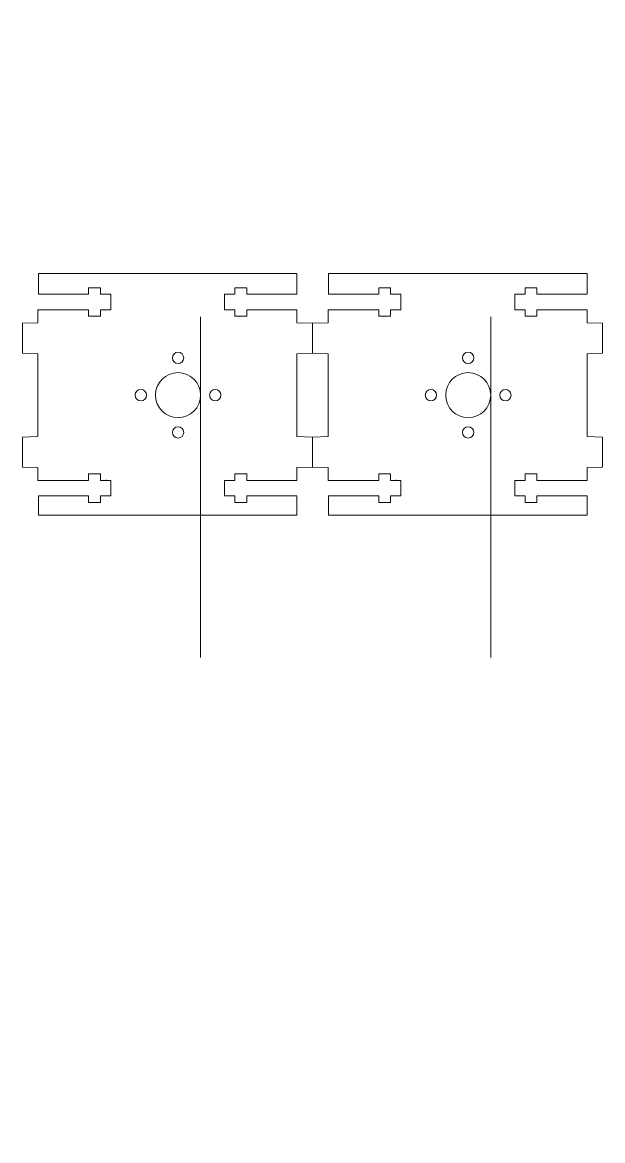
# Model space of a CAD drawing. Header units: millimetres. Extents: x -199 to 58, y -249 to 130.
# Drawn here: x -198.8 to -86.6, y -249.1 to -32.9 of the extents above; entities that cross this region are included whole.
import ezdxf

# ---------------------------------------------------------------- set-up
doc = ezdxf.new("R2010")
doc.units = ezdxf.units.MM
doc.header["$MEASUREMENT"] = 0
doc.layers.add('Layer 1', color=7, linetype='Continuous')

msp = doc.modelspace()

# ---------------------------------------------------------------- linework, layer by layer
at = {"layer": 'Layer 1', "color": 1, "lineweight": 9}
for points, knots in [([(-164.3658, -104.9417), (-164.3658, -102.5393), (-166.3133, -100.5917), (-168.7158, -100.5917), (-168.7158, -100.5917), (-171.1182, -100.5917), (-173.0658, -102.5393), (-173.0658, -104.9417), (-173.0658, -104.9417), (-173.0658, -107.3442), (-171.1182, -109.2917), (-168.7158, -109.2917), (-168.7158, -109.2917), (-166.3134, -109.2917), (-164.3658, -107.3442), (-164.3658, -104.9418), (-164.3658, -32.8698), (-164.3658, -249.0857), (-164.3658, -104.9417)], [0, 0, 0, 0, 0.2, 0.2, 0.2, 0.2, 0.4, 0.4, 0.4, 0.4, 0.6, 0.6, 0.6, 0.6, 1, 1, 1, 1.0001, 1.0001, 1.0001, 1.0001]), ([(-108.2654, -104.9417), (-108.2654, -102.5393), (-110.2129, -100.5917), (-112.6154, -100.5917), (-112.6154, -100.5917), (-115.0178, -100.5917), (-116.9654, -102.5393), (-116.9654, -104.9417), (-116.9654, -104.9417), (-116.9654, -107.3442), (-115.0178, -109.2917), (-112.6154, -109.2917), (-112.6154, -109.2917), (-110.213, -109.2917), (-108.2654, -107.3442), (-108.2654, -104.9418), (-108.2654, -32.8698), (-108.2654, -249.0857), (-108.2654, -104.9417)], [0, 0, 0, 0, 0.2, 0.2, 0.2, 0.2, 0.4, 0.4, 0.4, 0.4, 0.6, 0.6, 0.6, 0.6, 1, 1, 1, 1.0001, 1.0001, 1.0001, 1.0001]), ([(-167.6158, -97.7417), (-167.6158, -97.1342), (-168.1083, -96.6417), (-168.7158, -96.6417), (-168.7158, -96.6417), (-169.3233, -96.6417), (-169.8158, -97.1342), (-169.8158, -97.7417), (-169.8158, -97.7417), (-169.8158, -98.3492), (-169.3233, -98.8417), (-168.7158, -98.8417), (-168.7158, -98.8417), (-168.1083, -98.8417), (-167.6158, -98.3493), (-167.6158, -97.7417)], [0, 0, 0, 0, 0.2, 0.2, 0.2, 0.2, 0.4, 0.4, 0.4, 0.4, 0.6, 0.6, 0.6, 0.6, 1, 1, 1, 1]), ([(-111.5154, -97.7417), (-111.5154, -97.1342), (-112.0079, -96.6417), (-112.6154, -96.6417), (-112.6154, -96.6417), (-113.2229, -96.6417), (-113.7154, -97.1342), (-113.7154, -97.7417), (-113.7154, -97.7417), (-113.7154, -98.3492), (-113.2229, -98.8417), (-112.6154, -98.8417), (-112.6154, -98.8417), (-112.0079, -98.8417), (-111.5154, -98.3493), (-111.5154, -97.7417)], [0, 0, 0, 0, 0.2, 0.2, 0.2, 0.2, 0.4, 0.4, 0.4, 0.4, 0.6, 0.6, 0.6, 0.6, 1, 1, 1, 1]), ([(-174.8158, -104.9417), (-174.8158, -104.3342), (-175.3083, -103.8417), (-175.9158, -103.8417), (-175.9158, -103.8417), (-176.5233, -103.8417), (-177.0158, -104.3342), (-177.0158, -104.9417), (-177.0158, -104.9417), (-177.0158, -105.5492), (-176.5233, -106.0417), (-175.9158, -106.0417), (-175.9158, -106.0417), (-175.3083, -106.0417), (-174.8158, -105.5493), (-174.8158, -104.9417)], [0, 0, 0, 0, 0.2, 0.2, 0.2, 0.2, 0.4, 0.4, 0.4, 0.4, 0.6, 0.6, 0.6, 0.6, 1, 1, 1, 1]), ([(-160.4158, -104.9417), (-160.4158, -104.3342), (-160.9083, -103.8417), (-161.5158, -103.8417), (-161.5158, -103.8417), (-162.1233, -103.8417), (-162.6158, -104.3342), (-162.6158, -104.9417), (-162.6158, -104.9417), (-162.6158, -105.5492), (-162.1233, -106.0417), (-161.5158, -106.0417), (-161.5158, -106.0417), (-160.9083, -106.0417), (-160.4158, -105.5493), (-160.4158, -104.9417)], [0, 0, 0, 0, 0.2, 0.2, 0.2, 0.2, 0.4, 0.4, 0.4, 0.4, 0.6, 0.6, 0.6, 0.6, 1, 1, 1, 1]), ([(-118.7154, -104.9417), (-118.7154, -104.3342), (-119.2079, -103.8417), (-119.8154, -103.8417), (-119.8154, -103.8417), (-120.4229, -103.8417), (-120.9154, -104.3342), (-120.9154, -104.9417), (-120.9154, -104.9417), (-120.9154, -105.5492), (-120.4229, -106.0417), (-119.8154, -106.0417), (-119.8154, -106.0417), (-119.2079, -106.0417), (-118.7154, -105.5493), (-118.7154, -104.9417)], [0, 0, 0, 0, 0.2, 0.2, 0.2, 0.2, 0.4, 0.4, 0.4, 0.4, 0.6, 0.6, 0.6, 0.6, 1, 1, 1, 1]), ([(-104.3154, -104.9417), (-104.3154, -104.3342), (-104.8079, -103.8417), (-105.4154, -103.8417), (-105.4154, -103.8417), (-106.0229, -103.8417), (-106.5154, -104.3342), (-106.5154, -104.9417), (-106.5154, -104.9417), (-106.5154, -105.5492), (-106.0229, -106.0417), (-105.4154, -106.0417), (-105.4154, -106.0417), (-104.8079, -106.0417), (-104.3154, -105.5493), (-104.3154, -104.9417)], [0, 0, 0, 0, 0.2, 0.2, 0.2, 0.2, 0.4, 0.4, 0.4, 0.4, 0.6, 0.6, 0.6, 0.6, 1, 1, 1, 1]), ([(-167.6158, -112.1417), (-167.6158, -111.5342), (-168.1083, -111.0417), (-168.7158, -111.0417), (-168.7158, -111.0417), (-169.3233, -111.0417), (-169.8158, -111.5342), (-169.8158, -112.1417), (-169.8158, -112.1417), (-169.8158, -112.7492), (-169.3233, -113.2417), (-168.7158, -113.2417), (-168.7158, -113.2417), (-168.1083, -113.2417), (-167.6158, -112.7493), (-167.6158, -112.1417)], [0, 0, 0, 0, 0.2, 0.2, 0.2, 0.2, 0.4, 0.4, 0.4, 0.4, 0.6, 0.6, 0.6, 0.6, 1, 1, 1, 1]), ([(-111.5154, -112.1417), (-111.5154, -111.5342), (-112.0079, -111.0417), (-112.6154, -111.0417), (-112.6154, -111.0417), (-113.2229, -111.0417), (-113.7154, -111.5342), (-113.7154, -112.1417), (-113.7154, -112.1417), (-113.7154, -112.7492), (-113.2229, -113.2417), (-112.6154, -113.2417), (-112.6154, -113.2417), (-112.0079, -113.2417), (-111.5154, -112.7493), (-111.5154, -112.1417)], [0, 0, 0, 0, 0.2, 0.2, 0.2, 0.2, 0.4, 0.4, 0.4, 0.4, 0.6, 0.6, 0.6, 0.6, 1, 1, 1, 1])]:
    msp.add_open_spline(points, degree=3, knots=knots, dxfattribs=at)
for points in [[(-195.7158, -85.4417), (-195.7158, -85.4417), (-195.7158, -81.4554), (-195.7158, -81.4554)], [(-195.7158, -81.4554), (-195.7158, -81.4554), (-145.7158, -81.4554), (-145.7158, -81.4554)], [(-145.7158, -81.4554), (-145.7158, -81.4554), (-145.7158, -85.4417), (-145.7158, -85.4417)], [(-139.6154, -85.4417), (-139.6154, -85.4417), (-139.6154, -81.4554), (-139.6154, -81.4554)], [(-139.6154, -81.4554), (-139.6154, -81.4554), (-89.6154, -81.4554), (-89.6154, -81.4554)], [(-89.6154, -81.4554), (-89.6154, -81.4554), (-89.6154, -85.4417), (-89.6154, -85.4417)], [(-186.0158, -84.1917), (-186.0158, -84.1917), (-186.0158, -85.4417), (-186.0158, -85.4417)], [(-183.7158, -84.1917), (-183.7158, -84.1917), (-186.0158, -84.1917), (-186.0158, -84.1917)], [(-183.7158, -85.4417), (-183.7158, -85.4417), (-183.7158, -84.1917), (-183.7158, -84.1917)], [(-157.7158, -84.1917), (-157.7158, -84.1917), (-155.4158, -84.1917), (-155.4158, -84.1917)], [(-157.7158, -85.4417), (-157.7158, -85.4417), (-157.7158, -84.1917), (-157.7158, -84.1917)], [(-155.4158, -84.1917), (-155.4158, -84.1917), (-155.4158, -85.4417), (-155.4158, -85.4417)], [(-129.9154, -84.1917), (-129.9154, -84.1917), (-129.9154, -85.4417), (-129.9154, -85.4417)], [(-127.6154, -84.1917), (-127.6154, -84.1917), (-129.9154, -84.1917), (-129.9154, -84.1917)], [(-127.6154, -85.4417), (-127.6154, -85.4417), (-127.6154, -84.1917), (-127.6154, -84.1917)], [(-101.6154, -84.1917), (-101.6154, -84.1917), (-99.3154, -84.1917), (-99.3154, -84.1917)], [(-101.6154, -85.4417), (-101.6154, -85.4417), (-101.6154, -84.1917), (-101.6154, -84.1917)], [(-99.3154, -84.1917), (-99.3154, -84.1917), (-99.3154, -85.4417), (-99.3154, -85.4417)], [(-195.7158, -85.4417), (-195.7158, -85.4417), (-186.0158, -85.4417), (-186.0158, -85.4417)], [(-183.7158, -85.4417), (-183.7158, -85.4417), (-181.7158, -85.4417), (-181.7158, -85.4417)], [(-181.7158, -85.4417), (-181.7158, -85.4417), (-181.7158, -88.4417), (-181.7158, -88.4417)], [(-159.7158, -85.4417), (-159.7158, -85.4417), (-159.7158, -88.4417), (-159.7158, -88.4417)], [(-157.7158, -85.4417), (-157.7158, -85.4417), (-159.7158, -85.4417), (-159.7158, -85.4417)], [(-145.7158, -85.4417), (-145.7158, -85.4417), (-155.4158, -85.4417), (-155.4158, -85.4417)], [(-139.6154, -85.4417), (-139.6154, -85.4417), (-129.9154, -85.4417), (-129.9154, -85.4417)], [(-127.6154, -85.4417), (-127.6154, -85.4417), (-125.6154, -85.4417), (-125.6154, -85.4417)], [(-125.6154, -85.4417), (-125.6154, -85.4417), (-125.6154, -88.4417), (-125.6154, -88.4417)], [(-103.6154, -85.4417), (-103.6154, -85.4417), (-103.6154, -88.4417), (-103.6154, -88.4417)], [(-101.6154, -85.4417), (-101.6154, -85.4417), (-103.6154, -85.4417), (-103.6154, -85.4417)], [(-89.6154, -85.4417), (-89.6154, -85.4417), (-99.3154, -85.4417), (-99.3154, -85.4417)], [(-195.8158, -90.9417), (-195.8158, -90.9417), (-195.8158, -88.4417), (-195.8158, -88.4417)], [(-186.0158, -88.4417), (-186.0158, -88.4417), (-195.8158, -88.4417), (-195.8158, -88.4417)], [(-186.0158, -88.4417), (-186.0158, -88.4417), (-186.0158, -89.6917), (-186.0158, -89.6917)], [(-181.7158, -88.4417), (-181.7158, -88.4417), (-183.7158, -88.4417), (-183.7158, -88.4417)], [(-183.7158, -89.6917), (-183.7158, -89.6917), (-183.7158, -88.4417), (-183.7158, -88.4417)], [(-159.7158, -88.4417), (-159.7158, -88.4417), (-157.7158, -88.4417), (-157.7158, -88.4417)], [(-157.7158, -89.6917), (-157.7158, -89.6917), (-157.7158, -88.4417), (-157.7158, -88.4417)], [(-155.4158, -88.4417), (-155.4158, -88.4417), (-145.7158, -88.4417), (-145.7158, -88.4417)], [(-155.4158, -88.4417), (-155.4158, -88.4417), (-155.4158, -89.6917), (-155.4158, -89.6917)], [(-145.7158, -88.4417), (-145.7158, -88.4417), (-145.7158, -90.9417), (-145.7158, -90.9417)], [(-139.7154, -90.9417), (-139.7154, -90.9417), (-139.7154, -88.4417), (-139.7154, -88.4417)], [(-129.9154, -88.4417), (-129.9154, -88.4417), (-139.7154, -88.4417), (-139.7154, -88.4417)], [(-129.9154, -88.4417), (-129.9154, -88.4417), (-129.9154, -89.6917), (-129.9154, -89.6917)], [(-125.6154, -88.4417), (-125.6154, -88.4417), (-127.6154, -88.4417), (-127.6154, -88.4417)], [(-127.6154, -89.6917), (-127.6154, -89.6917), (-127.6154, -88.4417), (-127.6154, -88.4417)], [(-103.6154, -88.4417), (-103.6154, -88.4417), (-101.6154, -88.4417), (-101.6154, -88.4417)], [(-101.6154, -89.6917), (-101.6154, -89.6917), (-101.6154, -88.4417), (-101.6154, -88.4417)], [(-99.3154, -88.4417), (-99.3154, -88.4417), (-89.6154, -88.4417), (-89.6154, -88.4417)], [(-99.3154, -88.4417), (-99.3154, -88.4417), (-99.3154, -89.6917), (-99.3154, -89.6917)], [(-89.6154, -88.4417), (-89.6154, -88.4417), (-89.6154, -90.9417), (-89.6154, -90.9417)], [(-186.0158, -89.6917), (-186.0158, -89.6917), (-183.7158, -89.6917), (-183.7158, -89.6917)], [(-155.4158, -89.6917), (-155.4158, -89.6917), (-157.7158, -89.6917), (-157.7158, -89.6917)], [(-129.9154, -89.6917), (-129.9154, -89.6917), (-127.6154, -89.6917), (-127.6154, -89.6917)], [(-99.3154, -89.6917), (-99.3154, -89.6917), (-101.6154, -89.6917), (-101.6154, -89.6917)], [(-198.8158, -91.0417), (-198.8158, -91.0417), (-195.8158, -90.9417), (-195.8158, -90.9417)], [(-198.8158, -91.0417), (-198.8158, -91.0417), (-198.8158, -96.8417), (-198.8158, -96.8417)], [(-145.7158, -90.9417), (-145.7158, -90.9417), (-142.7158, -91.0417), (-142.7158, -91.0417)], [(-142.7158, -91.0417), (-142.7158, -91.0417), (-142.7158, -96.8417), (-142.7158, -96.8417)], [(-142.7154, -91.0417), (-142.7154, -91.0417), (-139.7154, -90.9417), (-139.7154, -90.9417)], [(-142.7154, -91.0417), (-142.7154, -91.0417), (-142.7154, -96.8417), (-142.7154, -96.8417)], [(-89.6154, -90.9417), (-89.6154, -90.9417), (-86.6154, -91.0417), (-86.6154, -91.0417)], [(-86.6154, -91.0417), (-86.6154, -91.0417), (-86.6154, -96.8417), (-86.6154, -96.8417)], [(-195.8158, -96.9417), (-195.8158, -96.9417), (-198.8158, -96.8417), (-198.8158, -96.8417)], [(-195.8158, -104.9417), (-195.8158, -104.9417), (-195.8158, -96.9417), (-195.8158, -96.9417)], [(-142.7158, -96.8417), (-142.7158, -96.8417), (-145.7158, -96.9417), (-145.7158, -96.9417)], [(-145.7158, -96.9417), (-145.7158, -96.9417), (-145.7158, -104.9417), (-145.7158, -104.9417)], [(-139.7154, -96.9417), (-139.7154, -96.9417), (-142.7154, -96.8417), (-142.7154, -96.8417)], [(-139.7154, -104.9417), (-139.7154, -104.9417), (-139.7154, -96.9417), (-139.7154, -96.9417)], [(-86.6154, -96.8417), (-86.6154, -96.8417), (-89.6154, -96.9417), (-89.6154, -96.9417)], [(-89.6154, -96.9417), (-89.6154, -96.9417), (-89.6154, -104.9417), (-89.6154, -104.9417)], [(-195.8158, -112.9417), (-195.8158, -112.9417), (-195.8158, -104.9417), (-195.8158, -104.9417)], [(-145.7158, -104.9417), (-145.7158, -104.9417), (-145.7158, -112.9417), (-145.7158, -112.9417)], [(-139.7154, -112.9417), (-139.7154, -112.9417), (-139.7154, -104.9417), (-139.7154, -104.9417)], [(-89.6154, -104.9417), (-89.6154, -104.9417), (-89.6154, -112.9417), (-89.6154, -112.9417)], [(-195.8158, -112.9417), (-195.8158, -112.9417), (-198.8158, -113.0417), (-198.8158, -113.0417)], [(-198.8158, -118.8417), (-198.8158, -118.8417), (-198.8158, -113.0417), (-198.8158, -113.0417)], [(-145.7158, -112.9417), (-145.7158, -112.9417), (-142.7158, -113.0417), (-142.7158, -113.0417)], [(-142.7158, -113.0417), (-142.7158, -113.0417), (-142.7158, -118.8417), (-142.7158, -118.8417)], [(-139.7154, -112.9417), (-139.7154, -112.9417), (-142.7154, -113.0417), (-142.7154, -113.0417)], [(-142.7154, -118.8417), (-142.7154, -118.8417), (-142.7154, -113.0417), (-142.7154, -113.0417)], [(-89.6154, -112.9417), (-89.6154, -112.9417), (-86.6154, -113.0417), (-86.6154, -113.0417)], [(-86.6154, -113.0417), (-86.6154, -113.0417), (-86.6154, -118.8417), (-86.6154, -118.8417)], [(-195.8158, -118.9417), (-195.8158, -118.9417), (-198.8158, -118.8417), (-198.8158, -118.8417)], [(-142.7158, -118.8417), (-142.7158, -118.8417), (-145.7158, -118.9417), (-145.7158, -118.9417)], [(-139.7154, -118.9417), (-139.7154, -118.9417), (-142.7154, -118.8417), (-142.7154, -118.8417)], [(-86.6154, -118.8417), (-86.6154, -118.8417), (-89.6154, -118.9417), (-89.6154, -118.9417)], [(-195.8158, -121.4417), (-195.8158, -121.4417), (-195.8158, -118.9417), (-195.8158, -118.9417)], [(-186.0158, -121.4417), (-186.0158, -121.4417), (-186.0158, -120.1917), (-186.0158, -120.1917)], [(-186.0158, -120.1917), (-186.0158, -120.1917), (-183.7158, -120.1917), (-183.7158, -120.1917)], [(-183.7158, -120.1917), (-183.7158, -120.1917), (-183.7158, -121.4417), (-183.7158, -121.4417)], [(-157.7158, -120.1917), (-157.7158, -120.1917), (-157.7158, -121.4417), (-157.7158, -121.4417)], [(-155.4158, -120.1917), (-155.4158, -120.1917), (-157.7158, -120.1917), (-157.7158, -120.1917)], [(-155.4158, -121.4417), (-155.4158, -121.4417), (-155.4158, -120.1917), (-155.4158, -120.1917)], [(-145.7158, -118.9417), (-145.7158, -118.9417), (-145.7158, -121.4417), (-145.7158, -121.4417)], [(-139.7154, -121.4417), (-139.7154, -121.4417), (-139.7154, -118.9417), (-139.7154, -118.9417)], [(-129.9154, -121.4417), (-129.9154, -121.4417), (-129.9154, -120.1917), (-129.9154, -120.1917)], [(-129.9154, -120.1917), (-129.9154, -120.1917), (-127.6154, -120.1917), (-127.6154, -120.1917)], [(-127.6154, -120.1917), (-127.6154, -120.1917), (-127.6154, -121.4417), (-127.6154, -121.4417)], [(-101.6154, -120.1917), (-101.6154, -120.1917), (-101.6154, -121.4417), (-101.6154, -121.4417)], [(-99.3154, -120.1917), (-99.3154, -120.1917), (-101.6154, -120.1917), (-101.6154, -120.1917)], [(-99.3154, -121.4417), (-99.3154, -121.4417), (-99.3154, -120.1917), (-99.3154, -120.1917)], [(-89.6154, -118.9417), (-89.6154, -118.9417), (-89.6154, -121.4417), (-89.6154, -121.4417)], [(-186.0158, -121.4417), (-186.0158, -121.4417), (-195.8158, -121.4417), (-195.8158, -121.4417)], [(-181.7158, -121.4417), (-181.7158, -121.4417), (-183.7158, -121.4417), (-183.7158, -121.4417)], [(-182.6158, -121.4417), (-182.6158, -121.4417), (-182.6158, -121.3417), (-182.6158, -121.3417)], [(-181.7158, -124.4417), (-181.7158, -124.4417), (-181.7158, -121.4417), (-181.7158, -121.4417)], [(-159.7158, -124.4417), (-159.7158, -124.4417), (-159.7158, -121.4417), (-159.7158, -121.4417)], [(-159.7158, -121.4417), (-159.7158, -121.4417), (-157.7158, -121.4417), (-157.7158, -121.4417)], [(-155.4158, -121.4417), (-155.4158, -121.4417), (-145.7158, -121.4417), (-145.7158, -121.4417)], [(-129.9154, -121.4417), (-129.9154, -121.4417), (-139.7154, -121.4417), (-139.7154, -121.4417)], [(-125.6154, -121.4417), (-125.6154, -121.4417), (-127.6154, -121.4417), (-127.6154, -121.4417)], [(-126.5154, -121.4417), (-126.5154, -121.4417), (-126.5154, -121.3417), (-126.5154, -121.3417)], [(-125.6154, -124.4417), (-125.6154, -124.4417), (-125.6154, -121.4417), (-125.6154, -121.4417)], [(-103.6154, -124.4417), (-103.6154, -124.4417), (-103.6154, -121.4417), (-103.6154, -121.4417)], [(-103.6154, -121.4417), (-103.6154, -121.4417), (-101.6154, -121.4417), (-101.6154, -121.4417)], [(-99.3154, -121.4417), (-99.3154, -121.4417), (-89.6154, -121.4417), (-89.6154, -121.4417)], [(-195.7158, -128.1729), (-195.7158, -128.1729), (-195.7158, -124.4417), (-195.7158, -124.4417)], [(-195.7158, -124.4417), (-195.7158, -124.4417), (-186.0158, -124.4417), (-186.0158, -124.4417)], [(-186.0158, -125.6917), (-186.0158, -125.6917), (-186.0158, -124.4417), (-186.0158, -124.4417)], [(-183.7158, -124.4417), (-183.7158, -124.4417), (-181.7158, -124.4417), (-181.7158, -124.4417)], [(-183.7158, -124.4417), (-183.7158, -124.4417), (-183.7158, -125.6917), (-183.7158, -125.6917)], [(-157.7158, -124.4417), (-157.7158, -124.4417), (-159.7158, -124.4417), (-159.7158, -124.4417)], [(-157.7158, -124.4417), (-157.7158, -124.4417), (-157.7158, -125.6917), (-157.7158, -125.6917)], [(-145.7158, -124.4417), (-145.7158, -124.4417), (-155.4158, -124.4417), (-155.4158, -124.4417)], [(-155.4158, -125.6917), (-155.4158, -125.6917), (-155.4158, -124.4417), (-155.4158, -124.4417)], [(-145.7158, -124.4417), (-145.7158, -124.4417), (-145.7158, -128.1729), (-145.7158, -128.1729)], [(-139.6154, -128.1729), (-139.6154, -128.1729), (-139.6154, -124.4417), (-139.6154, -124.4417)], [(-139.6154, -124.4417), (-139.6154, -124.4417), (-129.9154, -124.4417), (-129.9154, -124.4417)], [(-129.9154, -125.6917), (-129.9154, -125.6917), (-129.9154, -124.4417), (-129.9154, -124.4417)], [(-127.6154, -124.4417), (-127.6154, -124.4417), (-125.6154, -124.4417), (-125.6154, -124.4417)], [(-127.6154, -124.4417), (-127.6154, -124.4417), (-127.6154, -125.6917), (-127.6154, -125.6917)], [(-101.6154, -124.4417), (-101.6154, -124.4417), (-103.6154, -124.4417), (-103.6154, -124.4417)], [(-101.6154, -124.4417), (-101.6154, -124.4417), (-101.6154, -125.6917), (-101.6154, -125.6917)], [(-89.6154, -124.4417), (-89.6154, -124.4417), (-99.3154, -124.4417), (-99.3154, -124.4417)], [(-99.3154, -125.6917), (-99.3154, -125.6917), (-99.3154, -124.4417), (-99.3154, -124.4417)], [(-89.6154, -124.4417), (-89.6154, -124.4417), (-89.6154, -128.1729), (-89.6154, -128.1729)], [(-183.7158, -125.6917), (-183.7158, -125.6917), (-186.0158, -125.6917), (-186.0158, -125.6917)], [(-157.7158, -125.6917), (-157.7158, -125.6917), (-155.4158, -125.6917), (-155.4158, -125.6917)], [(-127.6154, -125.6917), (-127.6154, -125.6917), (-129.9154, -125.6917), (-129.9154, -125.6917)], [(-101.6154, -125.6917), (-101.6154, -125.6917), (-99.3154, -125.6917), (-99.3154, -125.6917)], [(-195.7158, -128.1729), (-195.7158, -128.1729), (-145.7158, -128.1729), (-145.7158, -128.1729)], [(-139.6154, -128.1729), (-139.6154, -128.1729), (-89.6154, -128.1729), (-89.6154, -128.1729)]]:
    msp.add_open_spline(points, degree=3, dxfattribs=at)

doc.saveas('drawing.dxf')
